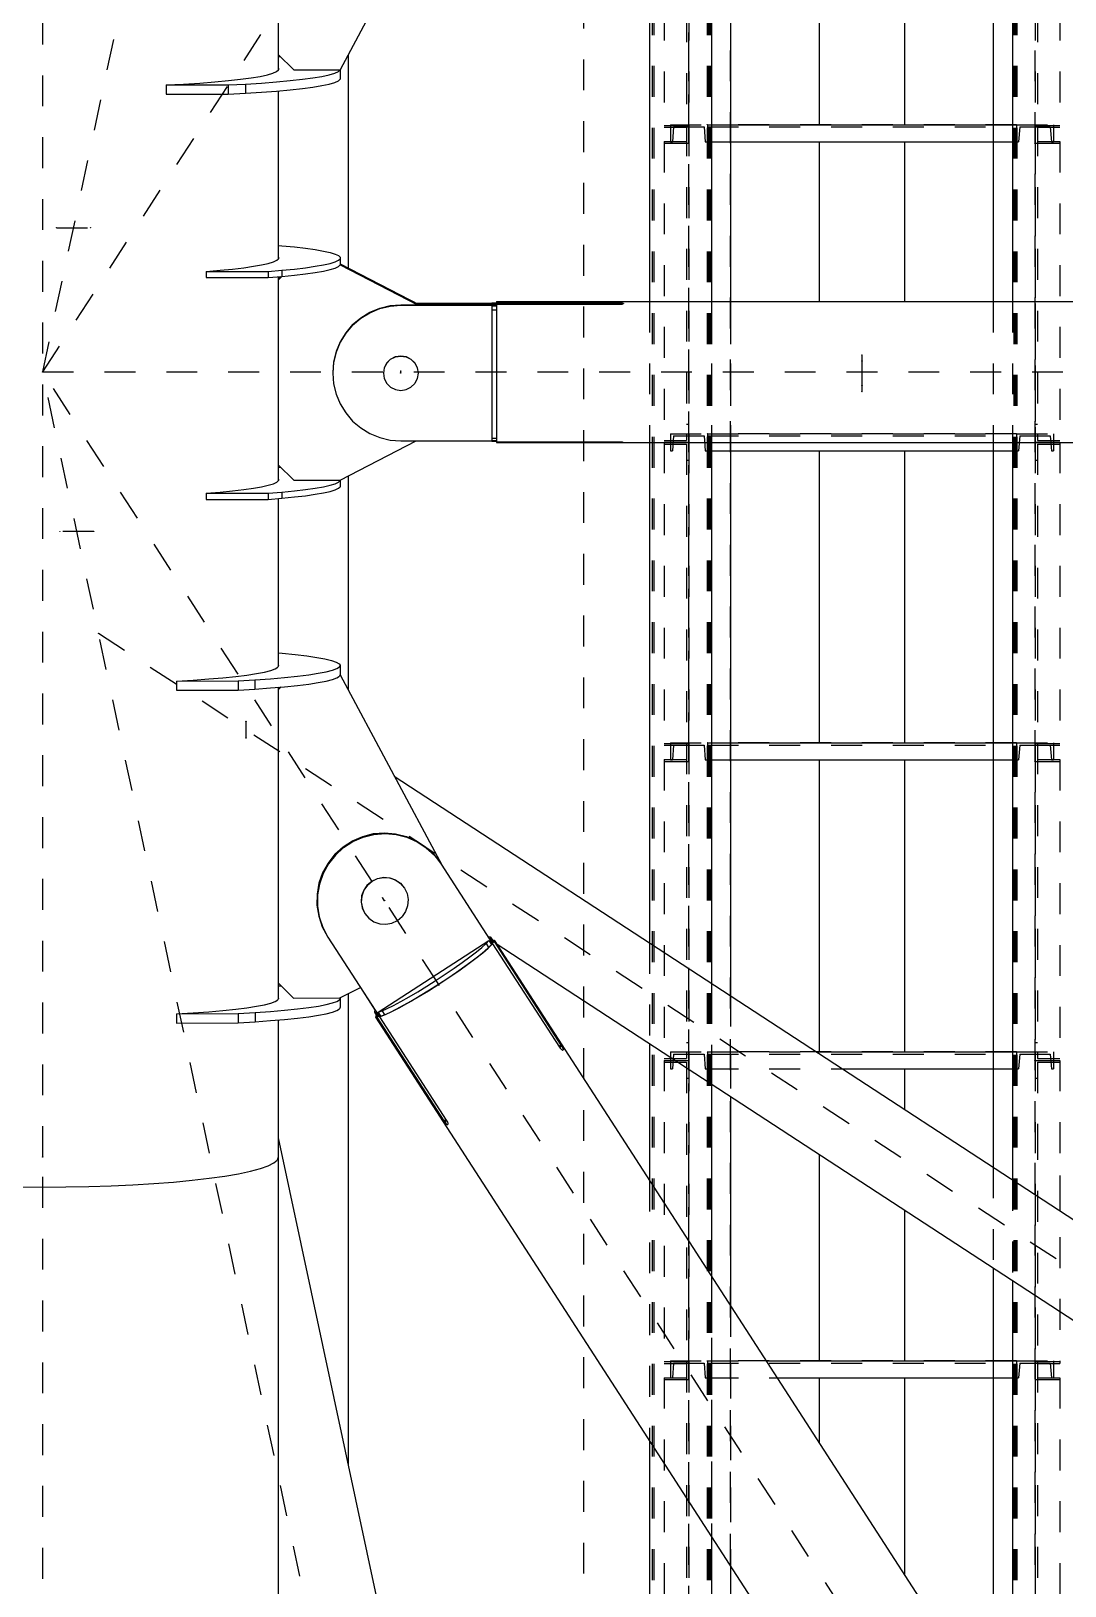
# Model space of a CAD drawing. Header units: millimetres. Extents: x 149919 to 150445, y 136651 to 136866.
# Drawn here: x 150370.78 to 150374.12, y 136721.85 to 136726.88 of the extents above; entities that cross this region are included whole.
import ezdxf

# ---------------------------------------------------------------- set-up
doc = ezdxf.new("R2010")
doc.units = ezdxf.units.MM
doc.header["$LTSCALE"] = 0.25
for name, pattern in [('CENTER', [50.8, 31.75, -6.35, 6.35, -6.35]), ('XKITLINE00', [0]), ('XKITLINE02', [4, 2, -2]), ('XKITLINE03', [6, 3, -1, 1, -1])]:
    doc.linetypes.add(name, pattern=pattern)

# ---------------------------------------------------------------- blocks, each defined once
blk = doc.blocks.new('çatıı')
at = {"color": 8, "linetype": 'CENTER'}
for p, q in [((22900, 7286.23), (22900, 8951.04)), ((22900, 7540.27), (23075, 8360.27)), ((22900, 7540.27), (23430, 8360.27)), ((23075, 6431.43), (23075, 8100.54)), ((22904.48, 7586.93), (22915.43, 7586.96)), ((23165, 7545.81), (23165, 7535.82)), ((23165, 7543.85), (23165, 7533.86)), ((23075, 6720.27), (22900, 7540.27)), ((23430, 6720.27), (22900, 7540.27)), ((22900, 7540.27), (23430, 7540.27)), ((23015.8, 7539.92), (23015.8, 7540.63)), ((22916.48, 7488.7), (22905.53, 7488.67)), ((22918.04, 7455.72), (23351.52, 7172.55)), ((22965.78, 7421.82), (22965.78, 7427.25)), ((23010.58, 7369.2), (23009.9, 7370.22)), ((22900, 5629.8), (22900, 7286.23))]:
    blk.add_line(p, q, dxfattribs=at)
at = {"color": 116, "linetype": 'XKITLINE02', "true_color": 0x136734}
for p, q in [((23097.16, 7919.31), (23097.16, 6234.33)), ((23097.69, 7919.31), (23097.69, 6234.33)), ((23114.92, 7919.31), (23114.93, 6234.33)), ((23115.01, 7919.31), (23115.01, 6234.33)), ((23115.46, 7919.31), (23115.46, 6234.33)), ((23115.86, 7919.31), (23115.86, 6234.33)), ((23116.31, 7919.31), (23116.31, 6234.33)), ((23122.51, 7919.31), (23122.51, 6234.33)), ((23214.14, 7919.31), (23214.14, 6234.33)), ((23214.54, 7919.31), (23214.53, 6234.33)), ((23214.99, 7919.31), (23214.99, 6234.33)), ((23215.07, 7919.31), (23215.06, 6234.33)), ((23101.01, 7717.52), (23101.01, 7619.49)), ((23108.21, 7716.94), (23108.21, 7614.27)), ((23109.01, 7717.52), (23109.01, 7614.27)), ((23220.99, 7717.52), (23220.99, 7614.27)), ((23221.79, 7716.94), (23221.79, 7614.27)), ((23228.99, 7717.52), (23228.99, 7619.49)), ((23101.01, 7620.07), (23109.01, 7620.07)), ((23101.01, 7619.49), (23108.21, 7619.49)), ((23103.01, 7620.27), (23103.01, 7614.77)), ((23103.01, 7620.27), (23115.01, 7620.27)), ((23103.01, 7620.27), (23103.01, 7614.77)), ((23104.07, 7619.57), (23103.69, 7614.77)), ((23104.07, 7619.57), (23103.69, 7614.77)), ((23104.07, 7619.57), (23113.94, 7619.57)), ((23108.21, 7620.09), (23108.21, 7518.11)), ((23108.21, 7620.09), (23109.01, 7620.09)), ((23109.01, 7620.09), (23109.01, 7517.52)), ((23113.94, 7619.57), (23114.33, 7614.77)), ((23113.94, 7619.57), (23114.33, 7614.77)), ((23115.01, 7620.27), (23115.01, 7614.77)), ((23115.01, 7620.27), (23122.51, 7620.27)), ((23115.01, 7620.27), (23115.01, 7614.77)), ((23115.01, 7620.27), (23115.01, 7614.77)), ((23115.01, 7619.57), (23214.99, 7619.57)), ((23207.49, 7620.27), (23214.99, 7620.27)), ((23214.99, 7620.27), (23214.99, 7614.77)), ((23214.99, 7620.27), (23214.99, 7614.77)), ((23214.99, 7620.27), (23226.99, 7620.27)), ((23214.99, 7620.27), (23214.99, 7614.77)), ((23216.05, 7619.57), (23215.67, 7614.77)), ((23216.05, 7619.57), (23215.67, 7614.77)), ((23216.05, 7619.57), (23225.92, 7619.57)), ((23220.99, 7620.09), (23220.99, 7517.52)), ((23220.99, 7620.09), (23221.79, 7620.09)), ((23220.99, 7620.07), (23228.99, 7620.07)), ((23221.79, 7620.09), (23221.79, 7518.11)), ((23221.79, 7619.49), (23228.99, 7619.49)), ((23225.92, 7619.57), (23226.31, 7614.77)), ((23225.92, 7619.57), (23226.31, 7614.77)), ((23226.99, 7620.27), (23226.99, 7614.77)), ((23226.99, 7620.27), (23226.99, 7614.77)), ((23101.01, 7614.84), (23101.01, 7517.52)), ((23101.01, 7614.84), (23108.21, 7614.84)), ((23101.01, 7614.26), (23109.01, 7614.26)), ((23103.01, 7614.77), (23103.69, 7614.77)), ((23108.21, 7614.27), (23109.01, 7614.27)), ((23114.33, 7614.77), (23115.01, 7614.77)), ((23115.01, 7614.77), (23122.51, 7614.77)), ((23207.49, 7614.77), (23214.99, 7614.77)), ((23214.99, 7614.77), (23215.67, 7614.77)), ((23220.99, 7614.27), (23221.79, 7614.27)), ((23220.99, 7614.26), (23228.99, 7614.26)), ((23221.79, 7614.84), (23228.99, 7614.84)), ((23226.31, 7614.77), (23226.99, 7614.77)), ((23228.99, 7614.84), (23228.99, 7517.52)), ((23096.31, 7563.05), (23096.31, 7517.53)), ((23116.31, 7563.05), (23116.31, 7517.53)), ((23122.51, 7563.05), (23122.51, 7517.53)), ((23207.49, 7563.05), (23207.49, 7517.53)), ((23213.69, 7563.05), (23213.69, 7517.53)), ((23220.99, 7562.39), (23220.99, 7517.52)), ((23108.21, 7523.35), (23109.01, 7523.35)), ((23220.99, 7523.35), (23221.79, 7523.35)), ((23101.01, 7518.11), (23108.21, 7518.11)), ((23101.01, 7517.52), (23101.01, 7419.49)), ((23101.01, 7517.52), (23109.01, 7517.52)), ((23101.01, 7517.52), (23109.01, 7517.52)), ((23101.01, 7516.94), (23108.21, 7516.94)), ((23103.01, 7520.27), (23103.01, 7514.77)), ((23103.01, 7520.27), (23115.01, 7520.27)), ((23103.01, 7520.27), (23103.01, 7514.77)), ((23104.07, 7519.57), (23103.69, 7514.77)), ((23104.07, 7519.57), (23103.69, 7514.77)), ((23104.07, 7519.57), (23113.94, 7519.57)), ((23108.21, 7516.94), (23108.21, 7414.27)), ((23109.01, 7517.52), (23109.01, 7414.27)), ((23113.94, 7519.57), (23114.33, 7514.77)), ((23113.94, 7519.57), (23114.33, 7514.77)), ((23115.01, 7520.27), (23214.99, 7520.27)), ((23115.01, 7520.27), (23115.01, 7514.77)), ((23115.01, 7520.27), (23115.01, 7514.77)), ((23115.01, 7520.27), (23115.01, 7514.77)), ((23115.01, 7519.57), (23214.99, 7519.57)), ((23214.99, 7520.27), (23214.99, 7514.77)), ((23214.99, 7520.27), (23214.99, 7514.77)), ((23214.99, 7520.27), (23226.99, 7520.27)), ((23214.99, 7520.27), (23214.99, 7514.77)), ((23216.05, 7519.57), (23215.67, 7514.77)), ((23216.05, 7519.57), (23215.67, 7514.77)), ((23216.05, 7519.57), (23225.92, 7519.57)), ((23220.99, 7517.52), (23228.99, 7517.52)), ((23220.99, 7517.52), (23220.99, 7414.27)), ((23220.99, 7517.52), (23228.99, 7517.52)), ((23221.79, 7518.11), (23228.99, 7518.11)), ((23221.79, 7516.94), (23221.79, 7414.27)), ((23221.79, 7516.94), (23228.99, 7516.94)), ((23225.92, 7519.57), (23226.31, 7514.77)), ((23225.92, 7519.57), (23226.31, 7514.77)), ((23226.99, 7520.27), (23226.99, 7514.77)), ((23226.99, 7520.27), (23226.99, 7514.77)), ((23228.99, 7517.52), (23228.99, 7419.49)), ((23103.01, 7514.77), (23103.69, 7514.77)), ((23108.21, 7511.72), (23109.01, 7511.72)), ((23114.33, 7514.77), (23115.01, 7514.77)), ((23115.01, 7514.77), (23122.51, 7514.77)), ((23207.49, 7514.77), (23214.99, 7514.77)), ((23214.99, 7514.77), (23215.67, 7514.77)), ((23220.99, 7511.72), (23221.79, 7511.72)), ((23226.31, 7514.77), (23226.99, 7514.77)), ((23101.01, 7420.07), (23109.01, 7420.07)), ((23101.01, 7419.49), (23108.21, 7419.49)), ((23103.01, 7420.27), (23103.01, 7414.77)), ((23103.01, 7420.27), (23115.01, 7420.27)), ((23103.01, 7420.27), (23103.01, 7414.77)), ((23104.07, 7419.57), (23103.69, 7414.77)), ((23104.07, 7419.57), (23103.69, 7414.77)), ((23104.07, 7419.57), (23113.94, 7419.57)), ((23108.21, 7420.09), (23108.21, 7318.11)), ((23108.21, 7420.09), (23109.01, 7420.09)), ((23109.01, 7420.09), (23109.01, 7317.52)), ((23113.94, 7419.57), (23114.33, 7414.77)), ((23113.94, 7419.57), (23114.33, 7414.77)), ((23115.01, 7420.27), (23115.01, 7414.77)), ((23115.01, 7420.27), (23122.51, 7420.27)), ((23115.01, 7420.27), (23115.01, 7414.77)), ((23115.01, 7420.27), (23115.01, 7414.77)), ((23115.01, 7419.57), (23214.99, 7419.57)), ((23207.49, 7420.27), (23214.99, 7420.27)), ((23214.99, 7420.27), (23214.99, 7414.77)), ((23214.99, 7420.27), (23214.99, 7414.77)), ((23214.99, 7420.27), (23226.99, 7420.27)), ((23214.99, 7420.27), (23214.99, 7414.77)), ((23216.05, 7419.57), (23215.67, 7414.77)), ((23216.05, 7419.57), (23215.67, 7414.77)), ((23216.05, 7419.57), (23225.92, 7419.57)), ((23220.99, 7420.09), (23220.99, 7317.52)), ((23220.99, 7420.09), (23221.79, 7420.09)), ((23220.99, 7420.07), (23228.99, 7420.07)), ((23221.79, 7420.09), (23221.79, 7318.11)), ((23221.79, 7419.49), (23228.99, 7419.49)), ((23225.92, 7419.57), (23226.31, 7414.77)), ((23225.92, 7419.57), (23226.31, 7414.77)), ((23226.99, 7420.27), (23226.99, 7414.77)), ((23226.99, 7420.27), (23226.99, 7414.77)), ((23101.01, 7414.84), (23101.01, 7317.52)), ((23101.01, 7414.84), (23108.21, 7414.84)), ((23101.01, 7414.26), (23109.01, 7414.26)), ((23103.01, 7414.77), (23103.69, 7414.77)), ((23108.21, 7414.27), (23109.01, 7414.27)), ((23114.33, 7414.77), (23115.01, 7414.77)), ((23115.01, 7414.77), (23122.51, 7414.77)), ((23207.49, 7414.77), (23214.99, 7414.77)), ((23214.99, 7414.77), (23215.67, 7414.77)), ((23220.99, 7414.27), (23221.79, 7414.27)), ((23220.99, 7414.26), (23228.99, 7414.26)), ((23221.79, 7414.84), (23228.99, 7414.84)), ((23226.31, 7414.77), (23226.99, 7414.77)), ((23228.99, 7414.84), (23228.99, 7317.52)), ((23096.31, 7355.56), (23096.31, 7322.97)), ((23116.31, 7342.5), (23116.31, 7309.91)), ((23122.51, 7338.45), (23122.51, 7305.86)), ((23103.01, 7320.27), (23103.01, 7314.77)), ((23103.01, 7320.27), (23115.01, 7320.27)), ((23103.01, 7320.27), (23103.01, 7314.77)), ((23108.21, 7323.35), (23109.01, 7323.35)), ((23115.01, 7320.27), (23115.01, 7314.77)), ((23115.01, 7320.27), (23150.32, 7320.27)), ((23115.01, 7320.27), (23115.01, 7314.77)), ((23115.01, 7320.27), (23115.01, 7314.77)), ((23207.49, 7320.27), (23214.99, 7320.27)), ((23214.99, 7320.27), (23214.99, 7314.77)), ((23214.99, 7320.27), (23214.99, 7314.77)), ((23214.99, 7320.27), (23226.99, 7320.27)), ((23214.99, 7320.27), (23214.99, 7314.77)), ((23220.99, 7323.35), (23221.79, 7323.35)), ((23220.99, 7320.27), (23220.99, 7317.52)), ((23226.99, 7320.27), (23226.99, 7314.77)), ((23226.99, 7320.27), (23226.99, 7314.77)), ((23101.01, 7318.11), (23108.21, 7318.11)), ((23101.01, 7317.52), (23101.01, 7219.49)), ((23101.01, 7317.52), (23109.01, 7317.52)), ((23101.01, 7317.52), (23109.01, 7317.52)), ((23101.01, 7316.94), (23108.21, 7316.94)), ((23104.07, 7319.57), (23103.69, 7314.77)), ((23104.07, 7319.57), (23103.69, 7314.77)), ((23104.07, 7319.57), (23113.94, 7319.57)), ((23108.21, 7316.94), (23108.21, 7214.27)), ((23109.01, 7317.52), (23109.01, 7214.27)), ((23113.94, 7319.57), (23114.33, 7314.77)), ((23113.94, 7319.57), (23114.33, 7314.77)), ((23115.01, 7319.57), (23214.99, 7319.57)), ((23216.05, 7319.57), (23215.67, 7314.77)), ((23216.05, 7319.57), (23215.67, 7314.77)), ((23216.05, 7319.57), (23225.92, 7319.57)), ((23220.99, 7317.52), (23220.99, 7214.27)), ((23220.99, 7317.52), (23228.99, 7317.52)), ((23220.99, 7317.52), (23228.99, 7317.52)), ((23221.79, 7318.11), (23228.99, 7318.11)), ((23221.79, 7316.94), (23221.79, 7291.06)), ((23221.79, 7316.94), (23228.99, 7316.94)), ((23225.92, 7319.57), (23226.31, 7314.77)), ((23225.92, 7319.57), (23226.31, 7314.77)), ((23228.99, 7317.52), (23228.99, 7268.89)), ((23103.01, 7314.77), (23103.69, 7314.77)), ((23108.21, 7311.72), (23109.01, 7311.72)), ((23114.33, 7314.77), (23115.01, 7314.77)), ((23115.01, 7314.77), (23158.74, 7314.77)), ((23207.49, 7314.77), (23214.99, 7314.77)), ((23214.99, 7314.77), (23215.67, 7314.77)), ((23220.99, 7311.72), (23221.79, 7311.72)), ((23226.31, 7314.77), (23226.99, 7314.77)), ((23221.79, 7295.29), (23221.79, 7214.27)), ((23207.49, 7282.93), (23207.49, 7250.35)), ((23228.99, 7280.31), (23228.99, 7219.49)), ((23096.31, 7278.64), (23096.31, 7194.45)), ((23213.68, 7278.88), (23213.68, 7246.3)), ((23220.99, 7274.11), (23220.99, 7220.07)), ((23116.31, 7247.7), (23116.31, 7163.51)), ((23122.51, 7238.11), (23122.51, 7153.92)), ((23101.01, 7220.07), (23109.01, 7220.07)), ((23103.01, 7220.27), (23103.01, 7214.77)), ((23103.01, 7220.27), (23115.01, 7220.27)), ((23103.01, 7220.27), (23103.01, 7214.77)), ((23104.07, 7219.57), (23103.69, 7214.77)), ((23104.07, 7219.57), (23103.69, 7214.77)), ((23104.07, 7219.57), (23113.94, 7219.57)), ((23108.21, 7220.09), (23108.21, 7118.11)), ((23108.21, 7220.09), (23109.01, 7220.09)), ((23109.01, 7220.09), (23109.01, 7117.52)), ((23113.94, 7219.57), (23114.33, 7214.77)), ((23113.94, 7219.57), (23114.33, 7214.77)), ((23115.01, 7220.27), (23115.01, 7214.77)), ((23115.01, 7220.27), (23134.03, 7220.27)), ((23115.01, 7220.27), (23115.01, 7214.77)), ((23115.01, 7220.27), (23115.01, 7214.77)), ((23115.01, 7219.57), (23214.99, 7219.57)), ((23207.49, 7220.27), (23214.99, 7220.27)), ((23214.99, 7220.27), (23214.99, 7214.77)), ((23214.99, 7220.27), (23214.99, 7214.77)), ((23214.99, 7220.27), (23226.99, 7220.27)), ((23214.99, 7220.27), (23214.99, 7214.77)), ((23216.05, 7219.57), (23215.67, 7214.77)), ((23216.05, 7219.57), (23215.67, 7214.77)), ((23216.05, 7219.57), (23225.92, 7219.57)), ((23220.99, 7220.09), (23220.99, 7117.52)), ((23220.99, 7220.09), (23221.79, 7220.09)), ((23220.99, 7220.07), (23228.99, 7220.07)), ((23221.79, 7220.09), (23221.79, 7118.11)), ((23225.92, 7219.57), (23226.31, 7214.77)), ((23225.92, 7219.57), (23226.31, 7214.77)), ((23226.99, 7220.27), (23226.99, 7214.77)), ((23226.99, 7220.27), (23226.99, 7214.77)), ((23101.01, 7219.49), (23108.21, 7219.49)), ((23101.01, 7214.84), (23101.01, 7117.52)), ((23101.01, 7214.84), (23108.21, 7214.84)), ((23103.01, 7214.77), (23103.69, 7214.77)), ((23114.33, 7214.77), (23115.01, 7214.77)), ((23115.01, 7214.77), (23137.59, 7214.77)), ((23207.49, 7214.77), (23214.99, 7214.77)), ((23214.99, 7214.77), (23215.67, 7214.77)), ((23221.79, 7219.49), (23228.99, 7219.49)), ((23221.79, 7214.84), (23228.99, 7214.84)), ((23226.31, 7214.77), (23226.99, 7214.77)), ((23228.99, 7214.84), (23228.99, 7117.52)), ((23101.01, 7214.26), (23109.01, 7214.26)), ((23108.21, 7214.27), (23109.01, 7214.27)), ((23220.99, 7214.27), (23221.79, 7214.27)), ((23220.99, 7214.26), (23228.99, 7214.26))]:
    blk.add_line(p, q, dxfattribs=at)
at = {"color": 1, "linetype": 'XKITLINE03'}
for p, q in [((23109.01, 6234.33), (23109.01, 7919.31)), ((23122.51, 6234.33), (23122.51, 7919.31)), ((23214.99, 7919.31), (23214.99, 6234.33)), ((23220.98, 6234.33), (23220.99, 7919.31)), ((23109.01, 7620.07), (23109.01, 7717.52)), ((23220.99, 7717.52), (23220.99, 7620.07)), ((23214.99, 7620.27), (23115.01, 7620.27)), ((23115.01, 7620.27), (23115.01, 7620.27)), ((23214.99, 7620.27), (23214.99, 7620.27)), ((23109.01, 7517.52), (23109.01, 7614.26)), ((23220.99, 7614.26), (23220.99, 7517.52)), ((23109.01, 7420.07), (23109.01, 7517.52)), ((23214.99, 7520.27), (23115.01, 7520.27)), ((23115.01, 7520.27), (23115.01, 7520.27)), ((23214.99, 7520.27), (23214.99, 7520.27)), ((23220.99, 7517.52), (23220.99, 7420.07)), ((23214.99, 7420.27), (23115.01, 7420.27)), ((23115.01, 7420.27), (23115.01, 7420.27)), ((23214.99, 7420.27), (23214.99, 7420.27)), ((23109.01, 7317.52), (23109.01, 7414.26)), ((23220.99, 7414.26), (23220.99, 7317.52)), ((23214.99, 7320.27), (23115.01, 7320.27)), ((23115.01, 7320.27), (23115.01, 7320.27)), ((23214.99, 7320.27), (23214.99, 7320.27)), ((23109.01, 7220.07), (23109.01, 7317.52)), ((23220.99, 7317.52), (23220.99, 7220.07)), ((23214.99, 7220.27), (23115.01, 7220.27)), ((23115.01, 7220.27), (23115.01, 7220.27)), ((23214.99, 7220.27), (23214.99, 7220.27)), ((23109.01, 7117.52), (23109.01, 7214.26)), ((23220.99, 7214.26), (23220.99, 7117.52))]:
    blk.add_line(p, q, dxfattribs=at)
at = {"color": 7, "linetype": 'XKITLINE00'}
for p, q in [((23207.49, 7919.31), (23207.49, 7563.05)), ((23213.69, 7919.31), (23213.69, 7563.05)), ((23122.51, 7842.48), (23122.51, 7563.05)), ((23116.31, 7832.89), (23116.31, 7563.05)), ((23096.31, 7801.95), (23096.31, 7563.05)), ((23122.51, 7620.27), (23207.49, 7620.27)), ((23122.51, 7614.77), (23207.49, 7614.77)), ((23096.31, 7517.53), (23096.31, 7355.56)), ((23116.31, 7517.53), (23116.31, 7342.5)), ((23122.51, 7517.53), (23122.51, 7338.45)), ((23207.49, 7517.53), (23207.49, 7282.93)), ((23213.69, 7517.53), (23213.68, 7278.88)), ((23122.51, 7514.77), (23207.49, 7514.77)), ((23122.51, 7420.27), (23207.49, 7420.27)), ((23122.51, 7414.77), (23207.49, 7414.77)), ((23096.31, 7322.97), (23096.31, 7278.64)), ((23150.32, 7320.27), (23207.49, 7320.27)), ((23158.74, 7314.77), (23207.49, 7314.77)), ((23116.31, 7309.91), (23116.31, 7247.7)), ((23122.51, 7305.86), (23122.51, 7238.11)), ((23207.49, 7250.35), (23207.49, 7106.63)), ((23213.68, 7246.3), (23213.68, 7097.04)), ((23134.03, 7220.27), (23207.49, 7220.27)), ((23137.59, 7214.77), (23207.49, 7214.77)), ((23096.31, 7194.45), (23096.31, 6743.1)), ((23116.31, 7163.51), (23116.31, 6743.1)), ((23122.51, 7153.92), (23122.51, 6743.1))]:
    blk.add_line(p, q, dxfattribs=at)
at = {"color": 8, "linetype": 'XKITLINE00'}
for p, q in [((22976.2, 7737.72), (22976.2, 7643.01)), ((23151.2, 7714.77), (23151.2, 7620.27)), ((23178.8, 7714.77), (23178.8, 7620.27)), ((23028.62, 7698.69), (22996.2, 7638.03)), ((22976.2, 7643.01), (22976.2, 7637.98)), ((22976.2, 7643.01), (22981.2, 7638.03)), ((22976.2, 7642.33), (22976.95, 7642.26)), ((22998.8, 7642.89), (22998.8, 7573.97)), ((22974.43, 7636.94), (22975.62, 7637.47)), ((22975.62, 7637.47), (22976.22, 7638)), ((22976.2, 7638.55), (22976.22, 7638.53)), ((22976.22, 7638.53), (22976.22, 7638)), ((22981.2, 7638.03), (22996.2, 7638.03)), ((22994.43, 7636.94), (22995.62, 7637.47)), ((22995.62, 7637.47), (22996.22, 7638)), ((22996.22, 7638.08), (22996.22, 7638)), ((22996.22, 7638), (22996.22, 7635.01)), ((22939.95, 7633.14), (22945.55, 7633.44)), ((22939.95, 7633.14), (22959.95, 7633.14)), ((22939.95, 7633.14), (22939.95, 7630.15)), ((22945.55, 7633.44), (22950.79, 7633.78)), ((22950.79, 7633.78), (22955.63, 7634.15)), ((22955.63, 7634.15), (22960.04, 7634.55)), ((22959.95, 7633.14), (22965.55, 7633.44)), ((22959.95, 7633.14), (22959.95, 7630.15)), ((22960.04, 7634.55), (22963.97, 7634.99)), ((22963.97, 7634.99), (22967.4, 7635.45)), ((22965.55, 7633.44), (22970.79, 7633.78)), ((22965.55, 7633.44), (22965.55, 7630.45)), ((22967.4, 7635.45), (22970.3, 7635.93)), ((22970.3, 7635.93), (22972.65, 7636.43)), ((22970.79, 7633.78), (22975.63, 7634.15)), ((22972.65, 7636.43), (22974.43, 7636.94)), ((22975.63, 7634.15), (22980.04, 7634.55)), ((22980.04, 7634.55), (22983.97, 7634.99)), ((22983.97, 7634.99), (22987.4, 7635.45)), ((22983.97, 7632), (22987.4, 7632.46)), ((22987.4, 7635.45), (22990.3, 7635.93)), ((22987.4, 7632.46), (22990.3, 7632.94)), ((22990.3, 7635.93), (22992.65, 7636.43)), ((22990.3, 7632.94), (22992.65, 7633.44)), ((22992.65, 7636.43), (22994.43, 7636.94)), ((22992.65, 7633.44), (22994.43, 7633.95)), ((22994.43, 7633.95), (22995.62, 7634.48)), ((22995.62, 7634.48), (22996.22, 7635.01)), ((22939.95, 7630.15), (22959.95, 7630.15)), ((22959.95, 7630.15), (22965.55, 7630.45)), ((22965.55, 7630.45), (22970.79, 7630.79)), ((22970.79, 7630.79), (22975.63, 7631.16)), ((22975.63, 7631.16), (22980.04, 7631.56)), ((22976.2, 7631.21), (22976.2, 7576.88)), ((22980.04, 7631.56), (22983.97, 7632)), ((23151.2, 7614.77), (23151.2, 7563.05)), ((23178.8, 7614.77), (23178.8, 7563.05)), ((22975.68, 7576.4), (22976.23, 7576.9)), ((22976.2, 7581.22), (22977.34, 7581.13)), ((22976.2, 7577.44), (22976.23, 7577.41)), ((22976.23, 7577.41), (22976.23, 7576.9)), ((22977.34, 7581.13), (22981.4, 7580.73)), ((22981.4, 7580.73), (22985.01, 7580.31)), ((22985.01, 7580.31), (22988.16, 7579.86)), ((22988.16, 7579.86), (22990.81, 7579.4)), ((22990.81, 7579.4), (22992.96, 7578.92)), ((22992.96, 7578.92), (22994.59, 7578.42)), ((22994.59, 7578.42), (22995.68, 7577.92)), ((22995.68, 7577.92), (22996.23, 7577.41)), ((22995.68, 7576.4), (22996.23, 7576.9)), ((22996.23, 7577.41), (22996.23, 7576.9)), ((22996.23, 7576.9), (22996.23, 7574.91)), ((22952.88, 7572.83), (22957.34, 7573.19)), ((22952.88, 7572.83), (22952.88, 7570.83)), ((22952.88, 7572.83), (22972.88, 7572.83)), ((22957.34, 7573.19), (22961.4, 7573.59)), ((22961.4, 7573.59), (22965.01, 7574.01)), ((22965.01, 7574.01), (22968.16, 7574.46)), ((22968.16, 7574.46), (22970.81, 7574.92)), ((22970.81, 7574.92), (22972.96, 7575.4)), ((22972.88, 7572.83), (22977.34, 7573.19)), ((22972.88, 7572.83), (22972.88, 7570.83)), ((22972.96, 7575.4), (22974.59, 7575.9)), ((22974.59, 7575.9), (22975.68, 7576.4)), ((22977.34, 7573.19), (22981.4, 7573.59)), ((22977.34, 7573.19), (22977.34, 7571.2)), ((22981.4, 7573.59), (22985.01, 7574.01)), ((22981.4, 7571.6), (22985.01, 7572.02)), ((22985.01, 7574.01), (22988.16, 7574.46)), ((22985.01, 7572.02), (22988.16, 7572.46)), ((22988.16, 7574.46), (22990.81, 7574.92)), ((22988.16, 7572.46), (22990.81, 7572.93)), ((22990.81, 7574.92), (22992.96, 7575.4)), ((22990.81, 7572.93), (22992.96, 7573.41)), ((22992.96, 7575.4), (22994.59, 7575.9)), ((22992.96, 7573.41), (22994.59, 7573.9)), ((22994.59, 7575.9), (22995.68, 7576.4)), ((22994.59, 7573.9), (22995.68, 7574.4)), ((22995.68, 7574.4), (22996.23, 7574.91)), ((22996.23, 7575.31), (23021.86, 7562.01)), ((22996.23, 7574.99), (23021.25, 7562.01)), ((22952.88, 7570.83), (22972.88, 7570.83)), ((22972.88, 7570.83), (22977.34, 7571.2)), ((22976.2, 7570.02), (22977.38, 7571.2)), ((22976.2, 7570.34), (22977.03, 7571.17)), ((22976.2, 7571.11), (22976.2, 7570.18)), ((22976.2, 7570.18), (22976.2, 7570.02)), ((22976.2, 7570.02), (22976.2, 7510.21)), ((22977.34, 7571.2), (22981.4, 7571.6)), ((23009, 7560.94), (23012.35, 7561.74)), ((23012.35, 7561.74), (23015.8, 7562.01)), ((23012.35, 7561.58), (23015.8, 7561.85)), ((23012.35, 7561.74), (23012.35, 7561.58)), ((23015.8, 7562.01), (23046.8, 7562.01)), ((23015.8, 7562.01), (23015.8, 7561.85)), ((23015.8, 7561.85), (23046.8, 7561.85)), ((23020.8, 7562.56), (23045.3, 7562.56)), ((23021.1, 7562.4), (23045.3, 7562.4)), ((23045.3, 7562.62), (23046.8, 7562.62)), ((23045.3, 7562.62), (23045.3, 7562.02)), ((23045.3, 7562.43), (23046.8, 7562.43)), ((23045.3, 7562.24), (23046.8, 7562.24)), ((23045.3, 7561.71), (23045.3, 7520.14)), ((23045.3, 7561.71), (23046.8, 7561.71)), ((23046.8, 7563.05), (23283.2, 7563.05)), ((23046.8, 7563.05), (23046.8, 7562.18)), ((23046.8, 7562.66), (23086.8, 7562.66)), ((23046.8, 7562.24), (23046.8, 7562.18)), ((23046.8, 7562.18), (23046.8, 7521.67)), ((23046.8, 7562.18), (23086.8, 7562.18)), ((23086.8, 7562.66), (23087.11, 7562.65)), ((23086.8, 7562.66), (23086.8, 7562.18)), ((23086.8, 7562.18), (23087.11, 7562.19)), ((23087.11, 7562.65), (23087.39, 7562.63)), ((23087.11, 7562.65), (23087.11, 7562.19)), ((23087.11, 7562.19), (23087.39, 7562.24)), ((23087.39, 7562.63), (23087.63, 7562.59)), ((23087.39, 7562.24), (23087.63, 7562.31)), ((23087.63, 7562.59), (23087.8, 7562.55)), ((23087.63, 7562.31), (23087.8, 7562.39)), ((23087.8, 7562.55), (23087.88, 7562.5)), ((23087.8, 7562.39), (23087.88, 7562.45)), ((23087.88, 7562.5), (23087.88, 7562.45)), ((23000.24, 7555.59), (23002.86, 7557.82)), ((23000.24, 7555.43), (23002.86, 7557.66)), ((23002.86, 7557.82), (23005.81, 7559.62)), ((23002.86, 7557.66), (23005.81, 7559.46)), ((23005.81, 7559.62), (23009, 7560.94)), ((23005.81, 7559.46), (23009, 7560.78)), ((23009, 7560.78), (23012.35, 7561.58)), ((23045.3, 7560.43), (23046.8, 7560.43)), ((22998, 7552.97), (22996.19, 7550.03)), ((22998, 7552.81), (22996.19, 7549.88)), ((23000.24, 7555.59), (22998, 7552.97)), ((23000.24, 7555.43), (22998, 7552.81)), ((22994.87, 7546.85), (22994.07, 7543.51)), ((22994.87, 7546.7), (22994.07, 7543.35)), ((22996.19, 7550.03), (22994.87, 7546.85)), ((22996.19, 7549.88), (22994.87, 7546.7)), ((22994.07, 7543.51), (22993.8, 7540.08)), ((22994.07, 7543.35), (22993.8, 7539.92)), ((23010.47, 7541.65), (23010.2, 7539.92)), ((23010.47, 7541.58), (23010.2, 7539.86)), ((23011.26, 7543.2), (23010.47, 7541.65)), ((23011.26, 7543.14), (23010.47, 7541.58)), ((23011.26, 7543.2), (23012.5, 7544.44)), ((23011.26, 7543.14), (23012.5, 7544.37)), ((23012.5, 7544.44), (23014.06, 7545.23)), ((23012.5, 7544.37), (23014.06, 7545.17)), ((23014.06, 7545.23), (23015.8, 7545.5)), ((23014.06, 7545.17), (23015.8, 7545.44)), ((23015.8, 7545.5), (23015.8, 7545.44)), ((23015.8, 7545.5), (23017.53, 7545.23)), ((23015.8, 7545.44), (23017.53, 7545.17)), ((23017.53, 7545.23), (23019.09, 7544.44)), ((23017.53, 7545.17), (23019.09, 7544.37)), ((23019.09, 7544.44), (23020.33, 7543.2)), ((23019.09, 7544.37), (23020.33, 7543.14)), ((23020.33, 7543.2), (23021.12, 7541.65)), ((23020.33, 7543.14), (23021.12, 7541.58)), ((23021.12, 7541.65), (23021.4, 7539.92)), ((23021.12, 7541.58), (23021.4, 7539.86)), ((22993.8, 7539.92), (22994.07, 7536.49)), ((23010.2, 7539.86), (23010.47, 7538.13)), ((23010.47, 7538.13), (23011.26, 7536.58)), ((23011.26, 7536.58), (23012.5, 7535.34)), ((23019.09, 7535.34), (23020.33, 7536.58)), ((23021.12, 7538.13), (23020.33, 7536.58)), ((23021.4, 7539.86), (23021.12, 7538.13)), ((22994.07, 7536.49), (22994.87, 7533.14)), ((22994.87, 7533.14), (22996.19, 7529.96)), ((23012.5, 7535.34), (23014.06, 7534.55)), ((23014.06, 7534.55), (23015.8, 7534.27)), ((23015.8, 7534.27), (23017.53, 7534.55)), ((23017.53, 7534.55), (23019.09, 7535.34)), ((22996.19, 7529.96), (22998, 7527.03)), ((22998, 7527.03), (23000.24, 7524.41)), ((23000.24, 7524.41), (23002.86, 7522.18)), ((23002.86, 7522.18), (23005.81, 7520.38)), ((23046.8, 7521.67), (23046.8, 7517.65)), ((22996.2, 7505.23), (23020.8, 7517.99)), ((23005.81, 7520.38), (23009, 7519.06)), ((23009, 7519.06), (23012.35, 7518.26)), ((23012.35, 7518.26), (23015.8, 7517.99)), ((23015.8, 7517.99), (23046.8, 7517.99)), ((23045.3, 7520.14), (23045.3, 7518.11)), ((23045.3, 7518.85), (23046.8, 7518.85)), ((23045.3, 7518.11), (23046.8, 7518.11)), ((23045.3, 7517.99), (23045.3, 7517.93)), ((23045.3, 7517.93), (23046.8, 7517.93)), ((23046.8, 7517.65), (23086.8, 7517.65)), ((23046.8, 7517.65), (23046.8, 7517.52)), ((23046.8, 7517.52), (23086.8, 7517.52)), ((23046.8, 7517.52), (23046.8, 7517.5)), ((23046.8, 7517.52), (23046.8, 7517.5)), ((23046.8, 7517.5), (23283.2, 7517.5)), ((23086.8, 7517.65), (23087.11, 7517.64)), ((23086.8, 7517.65), (23086.8, 7517.52)), ((23086.8, 7517.52), (23087.11, 7517.52)), ((23087.11, 7517.64), (23087.11, 7517.52)), ((23087.11, 7517.64), (23087.39, 7517.62)), ((23087.11, 7517.52), (23087.39, 7517.52)), ((23087.39, 7517.62), (23087.63, 7517.58)), ((23087.39, 7517.52), (23087.63, 7517.52)), ((23087.63, 7517.58), (23087.8, 7517.53)), ((23087.63, 7517.52), (23087.8, 7517.52)), ((23151.2, 7514.77), (23151.2, 7420.27)), ((23178.8, 7514.77), (23178.8, 7420.27)), ((22976.2, 7510.21), (22976.2, 7505.1)), ((22976.2, 7510.21), (22981.2, 7505.23)), ((22976.2, 7509.44), (22977.03, 7509.37)), ((22998.8, 7506.57), (22998.8, 7437.38)), ((22952.88, 7501.05), (22957.34, 7501.42)), ((22957.34, 7501.42), (22961.4, 7501.81)), ((22961.4, 7501.81), (22965.01, 7502.24)), ((22965.01, 7502.24), (22968.16, 7502.68)), ((22968.16, 7502.68), (22970.81, 7503.15)), ((22970.81, 7503.15), (22972.96, 7503.63)), ((22972.88, 7501.05), (22977.34, 7501.42)), ((22972.96, 7503.63), (22974.59, 7504.12)), ((22974.59, 7504.12), (22975.68, 7504.62)), ((22975.68, 7504.62), (22976.23, 7505.13)), ((22976.2, 7505.67), (22976.23, 7505.64)), ((22976.23, 7505.64), (22976.23, 7505.13)), ((22977.34, 7501.42), (22981.4, 7501.81)), ((22977.34, 7501.42), (22977.34, 7499.42)), ((22981.2, 7505.23), (22996.2, 7505.23)), ((22981.4, 7501.81), (22985.01, 7502.24)), ((22985.01, 7502.24), (22988.16, 7502.68)), ((22988.16, 7502.68), (22990.81, 7503.15)), ((22990.81, 7503.15), (22992.96, 7503.63)), ((22990.81, 7501.15), (22992.96, 7501.63)), ((22992.96, 7503.63), (22994.59, 7504.12)), ((22992.96, 7501.63), (22994.59, 7502.13)), ((22994.59, 7504.12), (22995.68, 7504.62)), ((22994.59, 7502.13), (22995.68, 7502.63)), ((22995.68, 7504.62), (22996.23, 7505.13)), ((22995.68, 7502.63), (22996.23, 7503.13)), ((22996.23, 7505.24), (22996.23, 7503.13)), ((22952.88, 7501.05), (22952.88, 7499.06)), ((22952.88, 7501.05), (22972.88, 7501.05)), ((22952.88, 7499.06), (22972.88, 7499.06)), ((22972.88, 7501.05), (22972.88, 7499.06)), ((22972.88, 7499.06), (22977.34, 7499.42)), ((22976.2, 7499.33), (22976.2, 7445.07)), ((22977.34, 7499.42), (22981.4, 7499.82)), ((22981.4, 7499.82), (22985.01, 7500.24)), ((22985.01, 7500.24), (22988.16, 7500.69)), ((22988.16, 7500.69), (22990.81, 7501.15)), ((22976.2, 7449.36), (22977.46, 7449.25)), ((22977.46, 7449.25), (22981.67, 7448.84)), ((22981.67, 7448.84), (22985.4, 7448.39)), ((22985.4, 7448.39), (22988.62, 7447.92)), ((22988.62, 7447.92), (22991.3, 7447.44)), ((22991.3, 7447.44), (22993.41, 7446.93)), ((22993.41, 7446.93), (22994.95, 7446.41)), ((22994.95, 7446.41), (22995.9, 7445.88)), ((22948.68, 7440.59), (22953.69, 7440.95)), ((22953.69, 7440.95), (22958.28, 7441.34)), ((22958.28, 7441.34), (22962.41, 7441.76)), ((22962.41, 7441.76), (22966.05, 7442.21)), ((22966.05, 7442.21), (22969.17, 7442.68)), ((22968.65, 7440.67), (22973.67, 7441.03)), ((22969.17, 7442.68), (22971.75, 7443.18)), ((22971.75, 7443.18), (22973.76, 7443.69)), ((22973.67, 7441.03), (22978.25, 7441.42)), ((22973.76, 7443.69), (22975.2, 7444.21)), ((22975.2, 7444.21), (22976.04, 7444.74)), ((22976.29, 7445.27), (22976.04, 7444.74)), ((22976.2, 7445.4), (22976.29, 7445.27)), ((22978.25, 7441.42), (22982.38, 7441.84)), ((22982.38, 7441.84), (22986.02, 7442.29)), ((22986.02, 7442.29), (22989.14, 7442.77)), ((22989.14, 7442.77), (22991.72, 7443.26)), ((22991.72, 7443.26), (22993.74, 7443.77)), ((22993.74, 7443.77), (22995.17, 7444.29)), ((22993.74, 7440.78), (22995.17, 7441.3)), ((22995.17, 7444.29), (22996.01, 7444.82)), ((22995.17, 7441.3), (22996.01, 7441.83)), ((22995.9, 7445.88), (22996.26, 7445.35)), ((22996.26, 7445.35), (22996.01, 7444.82)), ((22996.26, 7442.36), (22996.01, 7441.83)), ((22996.2, 7442.23), (23029.16, 7380.61)), ((22996.26, 7445.35), (22996.26, 7442.36)), ((22943.29, 7440.27), (22948.68, 7440.59)), ((22943.29, 7440.27), (22963.26, 7440.35)), ((22943.29, 7440.27), (22943.29, 7437.28)), ((22943.29, 7437.28), (22963.26, 7437.36)), ((22963.26, 7440.35), (22968.65, 7440.67)), ((22963.26, 7440.35), (22963.26, 7437.36)), ((22963.26, 7437.36), (22968.65, 7437.68)), ((22968.65, 7440.67), (22968.65, 7437.68)), ((22968.65, 7437.68), (22973.67, 7438.04)), ((22973.67, 7438.04), (22978.25, 7438.43)), ((22977.15, 7438.34), (22976.2, 7437.38)), ((22976.2, 7438.26), (22976.2, 7337.41)), ((22976.3, 7438.26), (22976.2, 7438.16)), ((22978.25, 7438.43), (22982.38, 7438.85)), ((22982.38, 7438.85), (22986.02, 7439.3)), ((22986.02, 7439.3), (22989.14, 7439.78)), ((22989.14, 7439.78), (22991.72, 7440.27)), ((22991.72, 7440.27), (22993.74, 7440.78)), ((23151.2, 7414.77), (23151.2, 7320.27)), ((23178.8, 7414.77), (23178.8, 7320.27)), ((23013.69, 7409.53), (23310.45, 7215.67)), ((23003.49, 7390.01), (23006.99, 7390.88)), ((23003.65, 7389.77), (23007.14, 7390.65)), ((23006.99, 7390.88), (23010.57, 7391.17)), ((23007.14, 7390.65), (23010.73, 7390.93)), ((23010.57, 7391.17), (23014.15, 7390.86)), ((23010.73, 7390.93), (23014.31, 7390.63)), ((23014.15, 7390.86), (23017.63, 7389.97)), ((23014.31, 7390.63), (23017.79, 7389.74)), ((22994.51, 7384.2), (22997.17, 7386.62)), ((22994.66, 7383.96), (22997.33, 7386.39)), ((22997.17, 7386.62), (23000.19, 7388.58)), ((22997.33, 7386.39), (23000.35, 7388.34)), ((23000.19, 7388.58), (23003.49, 7390.01)), ((23000.35, 7388.34), (23003.65, 7389.77)), ((23017.63, 7389.97), (23020.91, 7388.52)), ((23017.79, 7389.74), (23021.07, 7388.28)), ((23020.91, 7388.52), (23023.91, 7386.55)), ((23021.07, 7388.28), (23024.07, 7386.31)), ((23023.91, 7386.55), (23026.54, 7384.11)), ((23024.07, 7386.31), (23026.7, 7383.87)), ((22992.28, 7381.37), (22990.54, 7378.22)), ((22992.43, 7381.14), (22990.7, 7377.99)), ((22994.51, 7384.2), (22992.28, 7381.37)), ((22994.66, 7383.96), (22992.43, 7381.14)), ((23026.54, 7384.11), (23028.73, 7381.27)), ((23026.54, 7384.11), (23026.7, 7383.87)), ((23026.7, 7383.87), (23028.88, 7381.04)), ((23028.73, 7381.27), (23028.86, 7381.07)), ((23028.73, 7381.27), (23028.88, 7381.04)), ((23028.88, 7381.04), (23045.53, 7355.28)), ((22990.54, 7378.22), (22989.35, 7374.83)), ((22990.7, 7377.99), (22989.51, 7374.59)), ((23004.96, 7374.27), (23006.47, 7375.55)), ((23006.47, 7375.55), (23008.26, 7376.41)), ((23006.47, 7375.55), (23006.51, 7375.49)), ((23006.51, 7375.49), (23008.3, 7376.34)), ((23008.26, 7376.41), (23010.21, 7376.77)), ((23008.3, 7376.34), (23010.25, 7376.7)), ((23010.21, 7376.77), (23012.19, 7376.61)), ((23010.25, 7376.7), (23012.23, 7376.55)), ((23012.19, 7376.61), (23014.05, 7375.95)), ((23012.23, 7376.55), (23014.09, 7375.89)), ((23014.05, 7375.95), (23015.68, 7374.83)), ((23014.09, 7375.89), (23015.72, 7374.77)), ((22988.74, 7371.29), (22988.71, 7367.7)), ((22989.35, 7374.83), (22988.74, 7371.29)), ((22988.89, 7371.06), (22988.87, 7367.47)), ((22989.51, 7374.59), (22988.89, 7371.06)), ((23003.16, 7370.78), (23003, 7368.8)), ((23003.2, 7370.71), (23003.04, 7368.74)), ((23003.83, 7372.64), (23003.16, 7370.78)), ((23003.87, 7372.58), (23003.2, 7370.71)), ((23004.96, 7374.27), (23003.83, 7372.64)), ((23005, 7374.21), (23003.87, 7372.58)), ((23005, 7374.21), (23006.51, 7375.49)), ((23015.68, 7374.83), (23016.96, 7373.33)), ((23015.72, 7374.77), (23017, 7373.26)), ((23017, 7373.26), (23017.85, 7371.48)), ((23017.85, 7371.48), (23018.2, 7369.53)), ((22988.71, 7367.7), (22989.28, 7364.16)), ((22988.87, 7367.47), (22989.44, 7363.92)), ((23003, 7368.8), (23003.35, 7366.86)), ((23003.04, 7368.74), (23003.39, 7366.8)), ((23003.35, 7366.86), (23004.19, 7365.07)), ((23003.39, 7366.8), (23004.24, 7365.01)), ((23017.37, 7365.7), (23016.24, 7364.07)), ((23018.04, 7367.56), (23017.37, 7365.7)), ((23018.2, 7369.53), (23018.04, 7367.56)), ((22989.28, 7364.16), (22990.42, 7360.76)), ((22989.44, 7363.92), (22990.58, 7360.53)), ((22990.42, 7360.76), (22992.11, 7357.6)), ((22990.42, 7360.76), (22990.58, 7360.53)), ((22990.58, 7360.53), (22992.27, 7357.36)), ((23004.24, 7365.01), (23005.52, 7363.51)), ((23005.52, 7363.51), (23007.15, 7362.39)), ((23007.15, 7362.39), (23009.01, 7361.73)), ((23009.01, 7361.73), (23010.98, 7361.57)), ((23010.98, 7361.57), (23012.93, 7361.93)), ((23012.93, 7361.93), (23014.73, 7362.78)), ((23014.73, 7362.78), (23016.24, 7364.07)), ((22992.11, 7357.6), (22992.27, 7357.36)), ((22992.27, 7357.36), (23008.91, 7331.61)), ((23008.48, 7333.1), (23044.35, 7356.29)), ((23044.35, 7356.29), (23043.42, 7355.32)), ((23044.21, 7357.32), (23044.44, 7357.48)), ((23044.35, 7356.29), (23045.16, 7355.03)), ((23044.44, 7357.48), (23044.7, 7357.45)), ((23044.56, 7356.78), (23044.8, 7356.94)), ((23044.7, 7357.45), (23044.84, 7357.35)), ((23044.87, 7357.18), (23044.8, 7356.94)), ((23044.8, 7356.94), (23045.61, 7355.69)), ((23044.84, 7357.35), (23045.65, 7356.09)), ((23044.84, 7357.35), (23044.87, 7357.18)), ((23044.87, 7357.18), (23045.68, 7355.93)), ((23045.37, 7355.53), (23046, 7355.94)), ((23045.37, 7355.53), (23045.61, 7355.69)), ((23045.48, 7356.36), (23045.64, 7356.47)), ((23045.68, 7355.93), (23045.61, 7355.69)), ((23045.64, 7356.47), (23046.07, 7356.37)), ((23045.65, 7356.09), (23045.68, 7355.93)), ((23046.07, 7356.37), (23046, 7355.94)), ((23046, 7355.94), (23067.61, 7322.49)), ((23046.07, 7356.37), (23322.09, 6929.32)), ((23035.72, 7349.22), (23038.15, 7351)), ((23037.51, 7348.61), (23040.13, 7350.56)), ((23038.15, 7351), (23040.28, 7352.64)), ((23038.96, 7349.75), (23041.09, 7351.39)), ((23040.13, 7350.56), (23042.35, 7352.31)), ((23040.28, 7352.64), (23042.05, 7354.09)), ((23041.09, 7351.39), (23042.86, 7352.84)), ((23042.05, 7354.09), (23043.42, 7355.32)), ((23042.35, 7352.31), (23044.1, 7353.81)), ((23042.86, 7352.84), (23044.23, 7354.06)), ((23043.42, 7355.32), (23044.23, 7354.06)), ((23044.1, 7353.81), (23045.32, 7355)), ((23045.16, 7355.03), (23044.23, 7354.06)), ((23045.15, 7355.04), (23045.53, 7355.28)), ((23045.16, 7355.03), (23045.53, 7355.28)), ((23045.53, 7355.28), (23045.32, 7355)), ((23045.53, 7355.28), (23067.15, 7321.83)), ((23046.71, 7355.37), (23296.18, 7192.41)), ((23027.24, 7343.46), (23030.2, 7345.4)), ((23030.2, 7345.4), (23033.05, 7347.34)), ((23031.01, 7344.14), (23033.86, 7346.08)), ((23031.39, 7344.34), (23034.57, 7346.51)), ((23033.05, 7347.34), (23035.72, 7349.22)), ((23033.86, 7346.08), (23036.53, 7347.96)), ((23034.57, 7346.51), (23037.51, 7348.61)), ((23036.53, 7347.96), (23038.96, 7349.75)), ((22976.2, 7342.56), (22981.13, 7337.65)), ((22976.2, 7341.69), (22977.15, 7341.62)), ((22996.11, 7337.72), (23002.76, 7341.14)), ((23002.75, 7341.13), (23007.58, 7333.65)), ((23021.32, 7339.75), (23024.26, 7341.56)), ((23022.13, 7338.5), (23025.07, 7340.3)), ((23024.26, 7341.56), (23027.24, 7343.46)), ((23024.73, 7340.04), (23028.08, 7342.16)), ((23025.07, 7340.3), (23028.05, 7342.2)), ((23028.05, 7342.2), (23031.01, 7344.14)), ((23028.08, 7342.16), (23031.39, 7344.34)), ((22969.17, 7335.02), (22971.75, 7335.51)), ((22971.75, 7335.51), (22973.76, 7336.02)), ((22973.76, 7336.02), (22975.2, 7336.54)), ((22975.2, 7336.54), (22976.04, 7337.07)), ((22976.29, 7337.6), (22976.04, 7337.07)), ((22976.2, 7337.74), (22976.29, 7337.6)), ((22981.13, 7337.65), (22996.11, 7337.72)), ((22989.15, 7335.1), (22991.72, 7335.6)), ((22991.72, 7335.6), (22993.74, 7336.1)), ((22993.74, 7336.1), (22995.17, 7336.62)), ((22995.17, 7336.62), (22996.01, 7337.15)), ((22996.26, 7337.69), (22996.01, 7337.15)), ((22996.21, 7337.76), (22996.26, 7337.69)), ((22996.26, 7337.69), (22996.26, 7334.7)), ((22998.8, 7339.1), (22998.8, 7186.52)), ((23011.45, 7334.3), (23013.5, 7335.33)), ((23013.5, 7335.33), (23015.87, 7336.6)), ((23014.31, 7334.07), (23016.68, 7335.34)), ((23015.46, 7334.61), (23018.32, 7336.2)), ((23015.87, 7336.6), (23018.5, 7338.08)), ((23016.68, 7335.34), (23019.31, 7336.83)), ((23018.32, 7336.2), (23021.44, 7338.03)), ((23018.5, 7338.08), (23021.32, 7339.75)), ((23019.31, 7336.83), (23022.13, 7338.5)), ((23021.44, 7338.03), (23024.73, 7340.04)), ((22943.29, 7332.6), (22948.68, 7332.93)), ((22943.29, 7332.6), (22963.26, 7332.69)), ((22943.29, 7332.6), (22943.29, 7329.61)), ((22948.68, 7332.93), (22953.69, 7333.28)), ((22953.69, 7333.28), (22958.28, 7333.68)), ((22958.28, 7333.68), (22962.41, 7334.1)), ((22962.41, 7334.1), (22966.05, 7334.55)), ((22963.26, 7332.69), (22968.66, 7333.01)), ((22963.26, 7332.69), (22963.26, 7329.7)), ((22966.05, 7334.55), (22969.17, 7335.02)), ((22968.66, 7333.01), (22973.67, 7333.37)), ((22968.66, 7333.01), (22968.66, 7330.02)), ((22968.66, 7330.02), (22973.67, 7330.38)), ((22973.67, 7333.37), (22978.25, 7333.76)), ((22973.67, 7330.38), (22978.25, 7330.77)), ((22976.2, 7330.59), (22976.2, 7286.23)), ((22978.25, 7333.76), (22982.38, 7334.18)), ((22978.25, 7330.77), (22982.38, 7331.19)), ((22982.38, 7334.18), (22986.02, 7334.63)), ((22982.38, 7331.19), (22986.02, 7331.64)), ((22986.02, 7334.63), (22989.15, 7335.1)), ((22986.02, 7331.64), (22989.15, 7332.11)), ((22989.15, 7332.11), (22991.72, 7332.6)), ((22991.72, 7332.6), (22993.74, 7333.11)), ((22993.74, 7333.11), (22995.17, 7333.63)), ((22995.17, 7333.63), (22996.01, 7334.16)), ((22996.26, 7334.7), (22996.01, 7334.16)), ((23007.34, 7333.49), (23007.27, 7333.25)), ((23007.27, 7333.25), (23007.3, 7333.08)), ((23007.3, 7333.08), (23008.11, 7331.83)), ((23007.3, 7333.08), (23007.45, 7332.98)), ((23007.34, 7333.49), (23007.6, 7333.65)), ((23007.45, 7332.98), (23008.26, 7331.73)), ((23007.45, 7332.98), (23007.7, 7332.95)), ((23007.76, 7331.98), (23007.69, 7331.55)), ((23007.69, 7331.55), (23008.12, 7331.45)), ((23007.69, 7331.55), (23283.71, 6904.5)), ((23007.7, 7332.95), (23007.94, 7333.11)), ((23007.7, 7332.95), (23008.51, 7331.7)), ((23007.76, 7331.98), (23007.94, 7332.1)), ((23008.11, 7331.83), (23008.26, 7331.73)), ((23008.12, 7331.45), (23008.76, 7331.86)), ((23008.12, 7331.45), (23029.74, 7298.01)), ((23008.26, 7331.73), (23008.51, 7331.7)), ((23008.48, 7333.1), (23009.76, 7333.56)), ((23008.48, 7333.1), (23009.29, 7331.85)), ((23008.51, 7331.7), (23008.76, 7331.86)), ((23008.92, 7331.61), (23009.29, 7331.86)), ((23008.92, 7331.61), (23009.29, 7331.85)), ((23008.92, 7331.61), (23009.26, 7331.69)), ((23008.92, 7331.61), (23030.54, 7298.16)), ((23009.26, 7331.69), (23010.86, 7332.32)), ((23009.29, 7331.85), (23010.57, 7332.3)), ((23009.76, 7333.56), (23011.45, 7334.3)), ((23009.76, 7333.56), (23010.57, 7332.3)), ((23010.57, 7332.3), (23012.26, 7333.05)), ((23010.86, 7332.32), (23012.95, 7333.3)), ((23012.26, 7333.05), (23014.31, 7334.07)), ((23012.95, 7333.3), (23015.46, 7334.61)), ((22943.29, 7329.61), (22963.26, 7329.7)), ((22963.26, 7329.7), (22968.66, 7330.02)), ((23066.98, 7322.09), (23067.61, 7322.49)), ((23067.15, 7321.83), (23067.36, 7321.52)), ((23067.2, 7321.76), (23067.82, 7322.17)), ((23067.36, 7321.52), (23067.58, 7321.25)), ((23067.58, 7321.25), (23067.79, 7321.04)), ((23067.61, 7322.49), (23067.82, 7322.17)), ((23067.79, 7321.04), (23067.98, 7320.89)), ((23067.82, 7322.17), (23068.01, 7321.85)), ((23067.98, 7320.89), (23068.13, 7320.81)), ((23068.01, 7321.85), (23068.18, 7321.56)), ((23068.13, 7320.81), (23068.25, 7320.82)), ((23068.18, 7321.56), (23068.25, 7321.41)), ((23068.25, 7321.41), (23068.29, 7321.29)), ((23068.32, 7320.91), (23068.25, 7320.82)), ((23068.29, 7321.29), (23068.33, 7321.07)), ((23068.33, 7321.07), (23068.32, 7320.91)), ((23178.8, 7314.77), (23178.8, 7301.68)), ((23029.74, 7298.01), (23030.37, 7298.42)), ((23029.74, 7298.01), (23029.95, 7297.68)), ((23029.95, 7297.68), (23030.58, 7298.09)), ((23029.95, 7297.68), (23030.16, 7297.38)), ((23030.16, 7297.38), (23030.36, 7297.11)), ((23030.36, 7297.11), (23030.46, 7296.98)), ((23030.46, 7296.98), (23030.55, 7296.89)), ((23030.54, 7298.16), (23030.73, 7297.84)), ((23030.55, 7296.89), (23030.74, 7296.77)), ((23030.73, 7297.84), (23030.89, 7297.53)), ((23030.74, 7296.77), (23030.9, 7296.72)), ((23030.89, 7297.53), (23031, 7297.25)), ((23030.9, 7296.72), (23031.01, 7296.74)), ((23031, 7297.25), (23031.06, 7297.02)), ((23031.06, 7296.84), (23031.01, 7296.74)), ((23031.06, 7297.02), (23031.06, 7296.84)), ((22976.2, 7292.42), (23008.49, 7141.08)), ((22974.73, 7284.33), (22975.83, 7285.28)), ((22974.73, 7284.34), (22975.83, 7285.28)), ((22976.2, 7286.23), (22975.83, 7285.28)), ((22976.2, 7286.23), (22975.83, 7285.28)), ((22976.2, 7286.23), (22976.2, 6756.52)), ((23151.2, 7287.12), (23151.2, 7220.27)), ((22953.88, 7279.36), (22958.9, 7280.07)), ((22958.9, 7280.07), (22963.35, 7280.84)), ((22963.35, 7280.84), (22967.2, 7281.65)), ((22967.2, 7281.65), (22970.39, 7282.51)), ((22970.39, 7282.51), (22972.91, 7283.41)), ((22972.91, 7283.41), (22974.73, 7284.33)), ((22892.53, 7276.57), (22900, 7276.52)), ((22900, 7276.52), (22907.46, 7276.57)), ((22907.46, 7276.57), (22914.86, 7276.71)), ((22914.86, 7276.71), (22922.12, 7276.94)), ((22922.12, 7276.94), (22929.16, 7277.26)), ((22929.16, 7277.26), (22935.92, 7277.67)), ((22935.92, 7277.67), (22942.33, 7278.16)), ((22942.33, 7278.16), (22948.34, 7278.72)), ((22948.34, 7278.72), (22953.88, 7279.36)), ((23178.8, 7269.09), (23178.8, 7220.27)), ((23151.2, 7214.77), (23151.2, 7193.72)), ((23178.8, 7214.77), (23178.8, 7151.02))]:
    blk.add_line(p, q, dxfattribs=at)
at = {"color": 1, "linetype": 'XKITLINE00'}
for centre in [(23109.01, 7620.07), (23115.01, 7620.27), (23115.01, 7620.27), (23214.99, 7620.27), (23214.99, 7620.27), (23220.99, 7620.07), (23109.01, 7614.26), (23220.99, 7614.26), (23109.01, 7517.52), (23109.01, 7517.52), (23115.01, 7520.27), (23115.01, 7520.27), (23214.99, 7520.27), (23214.99, 7520.27), (23220.99, 7517.52), (23220.99, 7517.52), (23109.01, 7420.07), (23115.01, 7420.27), (23115.01, 7420.27), (23214.99, 7420.27), (23214.99, 7420.27), (23220.99, 7420.07), (23109.01, 7414.26), (23220.99, 7414.26), (23115.01, 7320.27), (23115.01, 7320.27), (23214.99, 7320.27), (23214.99, 7320.27), (23109.01, 7317.52), (23109.01, 7317.52), (23220.99, 7317.52), (23220.99, 7317.52), (23109.01, 7220.07), (23115.01, 7220.27), (23115.01, 7220.27), (23214.99, 7220.27), (23214.99, 7220.27), (23220.99, 7220.07), (23109.01, 7214.26), (23220.99, 7214.26)]:
    blk.add_circle(centre, 0.05, dxfattribs=at)
at = {"color": 8, "linetype": 'XKITLINE00'}
for centre in [(22904.48, 7586.93), (22915.43, 7586.96), (23165, 7545.81), (23165, 7543.85), (22900, 7540.27), (22900, 7540.27), (22900, 7540.27), (22900, 7540.27), (22900, 7540.27), (23015.8, 7540.63), (23015.8, 7539.92), (23165, 7535.82), (23165, 7533.86), (22905.53, 7488.67), (22916.48, 7488.7), (22918.04, 7455.72), (22965.78, 7427.25), (22965.78, 7421.82), (23009.9, 7370.22), (23010.58, 7369.2), (22900, 7286.23), (22900, 7286.23)]:
    blk.add_circle(centre, 0.05, dxfattribs=at)

msp = doc.modelspace()

# ---------------------------------------------------------------- block references
at = {"xscale": 0.009999943142843078, "yscale": 0.009999943142843078, "zscale": 0.009999943142843078}
msp.add_blockref('çatıı', (150141.8141, 136650.3731), dxfattribs=at)

doc.saveas('drawing.dxf')
